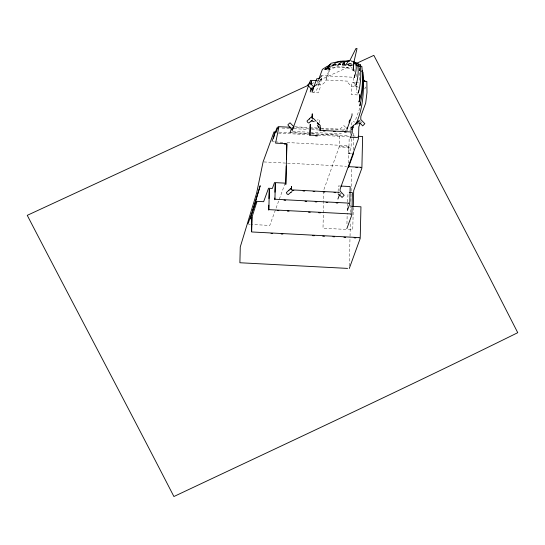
<?xml version="1.0" encoding="UTF-8"?>
<svg xmlns="http://www.w3.org/2000/svg" width="545" height="545" viewBox="0 0 545 545"><rect width="100%" height="100%" fill="white"/><g stroke="black" fill="none" stroke-linecap="round" stroke-linejoin="round"><path stroke-width="0.41" stroke-dasharray="2.73 2.04" d="M321.196 78.46L321.121 81.661L321.366 77.983M323.88 191.234L323.001 228.212L345.85 229.411M338.098 191.431L338.391 185.934L340.073 186.022M346.947 223.791L347.199 213.115M348.391 163.016L348.807 145.767L285.416 142.443M347.553 206.133L347.635 202.808M347.656 201.977L348.044 192.405M350.237 134.39L350.415 126.91L352.492 121.208L354.679 122.107M351.314 138.771L351.096 147.886L348.964 153.745L348.984 152.954L352.547 153.145M349.325 265.94L350.013 237.055M350.033 236.21L350.381 221.767M350.605 212.421L350.782 204.777M350.864 201.378L351.089 192.038M351.109 191.186L351.675 167.397M354.822 71.851L354.877 69.481M353.446 149.875L353.76 136.754M353.78 135.93L353.875 131.829M353.289 207.441L352.772 229.288L351.947 229.247L351.777 229.724L346.702 229.459M356.43 87.473L356.321 91.805L359.359 94.953M356.812 76.668L356.886 73.548M356.6 87.002L356.628 85.878L355.463 85.817M359.455 80.217L359.632 72.976L359.039 67.321M319.2 122.836L319.554 119.478L317.115 120.05M311.815 87.507L312.108 86.716M318.491 80.02L317.115 83.807L318.273 83.869M316.911 85.401L317.088 84.925M320.712 79.018L316.809 89.734L313.634 92.555M285.171 183.14L269.782 225.426L251.17 224.451M330.222 66.967L325.488 79.979L348.139 81.171L348.091 82.929L351.13 86.076L355.292 86.294M342.819 130.759L345.789 127.585L343.895 125.616L339.93 129.145L321.489 128.177M323.921 189.551L339.331 146.476L350.292 147.055L350.122 147.525L339.154 146.952L339.44 135.092L309.308 133.511M355.66 119.573L360.402 106.554M360.429 122.427L360.715 121.637M347.335 207.366L347.506 206.889M361.001 122.741L361.757 121.889M341.095 193.448L340.339 194.299L341.327 193.421M314.874 85.803L320.48 80.817L319.731 82.874L320.324 87.145L318.253 92.848L313.321 92.589M315.664 85.701L318.471 83.208M364.482 89.005L365.702 87.656L364.278 86.185M330.502 66.204L331.932 65.298M352.39 65.237L317.095 81.287M311.713 83.719L314.022 82.677M329.875 67.055L332.123 66.442M343.078 65.053L345.237 64.535M327.307 68.302L337.934 66.749L350.149 67.389L352.431 68.036M349.836 60.768L352.111 60.89M351.103 61.721L352.724 61.81M349.018 63.302L352.05 63.465M348.275 63.697L352.492 63.915M346.157 64.467L351.838 64.766M343.568 64.657L351.763 65.087M343.684 64.984L350.197 65.325L352.479 65.972M343.18 65.08L352.452 65.564M320.603 75.544L353.542 77.274L353.412 82.547L358.235 87.547M317.054 80.687L318.702 80.769M354.924 82.67L351.634 82.499L351.184 94.571L358.59 94.959M355.749 82.711L359.039 82.888M318.103 84.346L322.265 84.564L325.44 81.736L330.461 67.962L327.279 70.789C334.807 65.604 345.21 67.001 353.542 69.494M294.675 126.767L308.92 127.516M309.758 127.564L317.299 127.959M291.636 127.346L317.776 128.715M321.148 128.892L351.511 130.487M282.051 128.061L289.654 128.463M293.878 128.681L308.245 129.438M311.624 129.615L319.234 130.017M341.47 133.45L340.652 133.402L340.475 133.879L309.492 132.258M292.74 131.379L308.654 132.21M290.063 132.503L308.47 133.464M279.088 132.122L310.309 133.763M311.154 133.804L349.127 135.794M352.506 135.971L357.568 136.236M278.359 133.109L308.722 134.697M318.001 135.187L349.202 136.822L348.807 153.431L352.37 153.615M272.745 141.775L274.435 141.864M275.279 141.911L284.572 142.402M263.93 161.947L286.718 163.146M287.556 163.187L346.634 166.286M248.636 224.315L250.325 224.404M346.457 63.867L351.689 65.352M351.845 61.53L353.235 62.116M351.77 64.664L353.903 65.564M359.271 69.978L360.701 71.341M354.693 85.109L357.908 88.447M358.828 66.919L359.761 69.133M359.101 69.304L359.727 70.782"/><path stroke-width="0.82" d="M360.388 66.531L360.415 64.835L354.264 62.416M251.518 231.605L251.851 217.509L256.777 202.134L256.606 202.611M252.028 217.033L251.667 231.959L359.4 237.606L359.23 238.083M268.678 210.111L268.801 205.179M268.958 198.598L269.346 189.074L268.855 209.641L351.096 213.947L350.925 214.423M274.762 199.708L274.803 198.046M274.946 192.215L275.314 183.413L274.939 199.232L348.957 203.115L348.786 203.592M286.241 166.007L285.805 184.448L286.936 143.73L275.579 143.137L278.815 127.469L278.645 127.939M286.404 159.297L286.765 144.207M291.35 189.653L291.589 186.438L291.507 189.864L339.242 192.365L339.072 192.841M292.965 128.845L292.999 127.476M309.826 135.603L310.255 124.321L309.996 135.126L317.394 135.514L317.224 135.991L315.582 135.903M311.031 84.972L311.284 81.171L311.202 84.502M311.066 90.32L311.106 88.658M312.019 118.027L312.285 113.816L312.176 118.299L313.341 118.36L316.216 121.351M312.837 90.538L312.905 87.547L312.735 88.024M319.949 130.807L320.024 127.598M347.029 127.564L346.988 129.322L352.002 115.547L352.043 113.789M347.492 208.626L347.451 210.281L349.761 203.946L350.176 186.547L340.918 186.063M353.46 68.609L353.324 64.255M353.937 61.565L353.167 70.775L353.364 69.331M353.385 152.334L353.351 153.976L348.446 167.438M353.31 206.596L353.691 190.627L361.88 168.139L362.629 136.502L358.412 136.284M360.415 64.835L360.388 66.238L361.826 66.313C363.024 78.167 362.868 90.647 358.978 102.017L359.632 98.999M356.375 82.281L356.137 84.713C357.976 78.412 358.726 71.606 357.758 65.1L355.96 65.005M358.596 90.899L358.433 92.555C360.681 83.991 361.294 74.89 360.306 66.088L357.772 65.952M318.839 126.188L318.655 127.864L317.476 125.037M354.604 75.074L354.332 77.533C355.674 73.119 356.934 68.2 355.796 63.649L354.631 63.588M360.381 102.549L359.877 105.873C362.439 94.326 364.012 82.138 362.166 70.4M274.196 134.724L274.694 132.687L273.563 138.171M353.31 64.698L357.023 48.532L355.967 48.478L349.556 61.101L348.398 61.272L346.47 63.894M252.996 209.716L260.19 185.729L250.264 218.974M272.078 141.257L276.983 127.796M276.008 132.496L278.141 126.638L290.792 127.305M247.989 223.797L256.17 201.309L263.644 201.698L268.542 188.243L272.377 188.441L274.51 182.582L285.171 183.14M290.063 132.503L291.377 128.879M292.093 130.861L310.48 80.34L316.236 80.64M310.2 91.942L311.549 88.242M318.771 79.257L322.361 69.399L327.354 66.238L329.807 65.884M309.512 119.103L309.655 118.708M332.532 65.931L332.825 65.134L336.388 62.416L343.657 61.006L348.575 61.258M288.843 190.668L288.986 190.273M290.43 189.258L290.717 188.468L286.309 192.651L287.113 194.034L288.203 194.62L290.88 192.242M337.736 65.795L338.084 64.841L340.768 62.491L346.027 61.231L347.69 61.312M342.362 65.223L343.548 63.002L344.719 63.063L342.737 64.194L344.74 61.953L348.323 60.693L349.836 60.768M348.984 122.209L349.815 119.907M351.845 128.906L352.343 127.537L352.213 132.81L350.312 138.035L350.333 137.245L357.731 137.633M359.741 121.276L359.911 120.806L358.746 120.745L355.735 123.422L355.708 124.546C363.379 108.278 364.23 89.898 362.997 72.24L361.873 71.47M360.156 123.17L358.814 126.862L358.535 138.464L340.148 188.986L340.1 191.057L344.174 195.287L342.049 197.44L339.487 194.79L337.914 199.061M360.899 167.785L361.076 167.308L348.466 166.647M346.824 228.723L351.9 214.784L352.424 192.637L349.502 192.487M349.27 268.487L360.204 238.438L360.954 206.8L351.723 206.317M351.593 129.594L353.698 126.93M329.187 66.306L328.015 67.382L327.395 69.086L328.635 68.071M307.979 84.632L309.962 82.867L313.75 86.798L314.874 85.803M321.822 75.953L318.648 78.78L316.822 78.684L311.978 91.989L312.803 92.03M311.386 116.903L306.978 121.092L307.782 122.468L308.872 123.054L311.549 120.677M311.406 121.072L312.694 119.927M354.543 124.485L351.355 127.639L353.167 126.031M356.764 122.829L358.576 121.222M290.737 192.637L292.025 191.493M329.296 65.911L324.956 69.467L326.584 69.215M326.721 68.595L324.956 69.467L326.421 68.52L328.131 68.615M356.226 63.479L373.843 55.372L489.805 278.018L517.75 332.682C403.893 388.851 288.734 442.356 173.903 496.522C125.534 402.537 75.946 309.172 27.25 215.343L307.877 85.449M357.064 123.94L358.324 123.613M342.982 61.299L340.543 61.169L330.978 63.288L328.015 67.382L329.5 64.617L330.944 64.692M351.409 131.972L320.119 130.33L320.235 125.52L317.353 122.53M323.328 130.984L325.024 131.073M333.479 131.515L335.168 131.604M344.474 132.094L346.164 132.183M275.709 131.945L274.019 131.856L263.085 161.906L256.613 193.243L240.27 246.926L239.895 262.751L347.574 268.399M284.327 144.078L285.948 144.166M355.858 167.519L357.54 167.608M292.175 190.382L293.85 190.471M303.061 190.954L304.737 191.043M313.109 191.479L314.785 191.567M323.158 192.01L324.834 192.099M334.044 192.576L335.72 192.664M284.02 200.192L285.696 200.281M305.043 201.296L306.726 201.384M315.139 201.827L316.822 201.916M326.074 202.399L327.756 202.488M336.17 202.931L337.852 203.019M277.16 210.561L278.856 210.649M287.338 211.092L289.027 211.181M308.531 212.203L310.228 212.291M318.702 212.734L320.399 212.822M271.008 233.458L272.704 233.546M281.186 233.989L282.882 234.078M312.571 235.638L314.267 235.726M322.749 236.169L324.445 236.258M332.934 236.7L334.63 236.789M343.956 237.279L345.653 237.368M354.134 237.818L355.831 237.906M312.231 121.194L314.261 121.698M354.093 62.225L357.833 63.54L359.325 66.524M354.618 62.702L356.001 63.288L356.682 65.196M353.385 61.68L354.652 62.471L354.877 64.044M360.156 123.225L362.711 125.881L364.837 123.722L360.763 119.491L360.838 116.364L365.681 103.059L366.996 92.425L366.853 81.43L364.373 81.178L365.027 81.334L363.311 79.468M358.78 122.346L360.013 123.62M307.836 85.027L311.767 89.653M317.183 123.007L318.914 124.805M293.837 126.726L290.049 122.795L288.067 124.56L287.923 124.955L291.854 129.581M338.118 193.904L339.344 195.185M359.673 96.07L359.598 100.314L359.707 94.667L359.673 96.07M338.929 64.112L338.084 64.841L340.727 64.201L338.929 64.112M333.799 64.698L332.825 65.134L336.333 64.828L333.799 64.698"/></g></svg>
